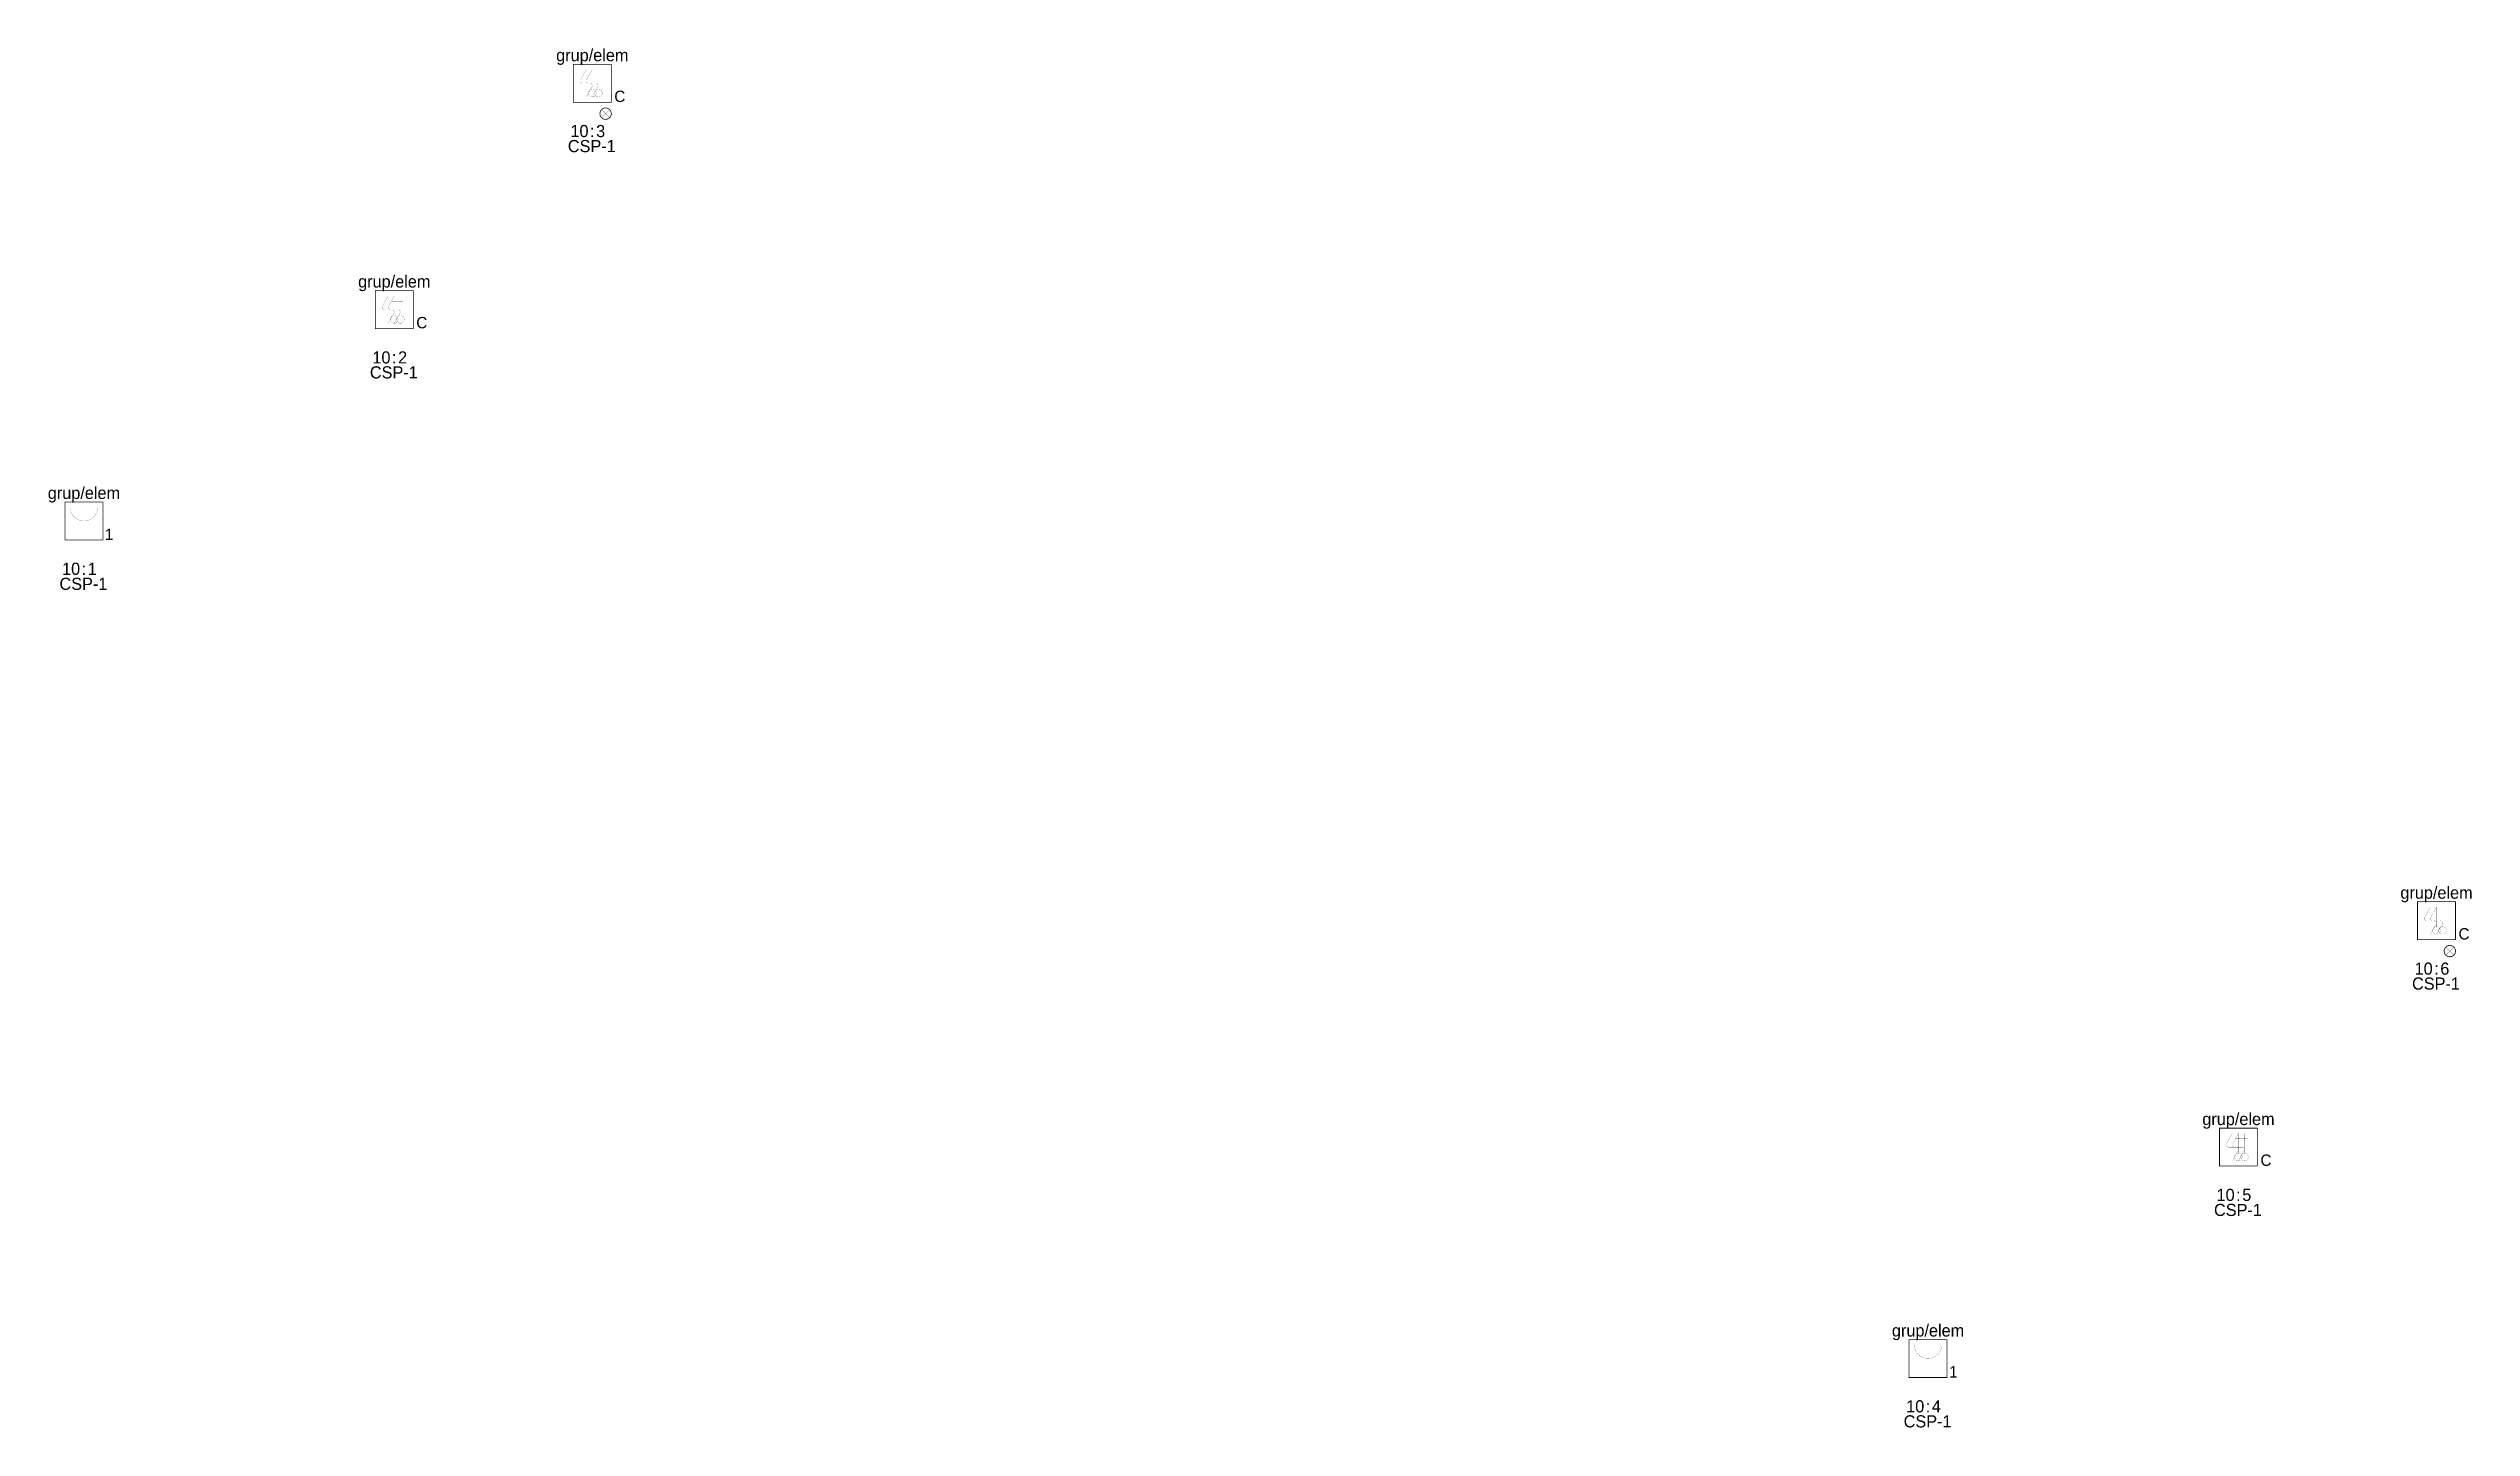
# Model space of a CAD drawing. Extents: x 3506 to 6696, y 71 to 1887.
import ezdxf
from ezdxf.enums import TextEntityAlignment as Align

# ---------------------------------------------------------------- set-up
doc = ezdxf.new("R2010")
doc.units = 0
doc.header["$MEASUREMENT"] = 0
doc.layers.get('0').update_dxf_attribs({"linetype": 'CONTINUOUS'})
for name, color, linetype in [('LOOP_10', 7, 'CONTINUOUS'), ('SCHSEC_ADRES_ELEMENT', 1, 'CONTINUOUS'), ('SCHSEC_ADRES_GRUPY', 6, 'CONTINUOUS'), ('SCHSEC_ADRES_WEJSCIA', 4, 'CONTINUOUS'), ('SCHSEC_CENTRALA', 3, 'CONTINUOUS'), ('SCHSEC_KOMENTARZ', 8, 'CONTINUOUS'), ('SCHSEC_OPISY', 9, 'CONTINUOUS')]:
    doc.layers.add(name, color=color, linetype=linetype)

# ---------------------------------------------------------------- blocks, each defined once
blk = doc.blocks.new('*U127')
at = {"layer": 'SCHSEC_ADRES_ELEMENT'}
blk.add_text(':', height=16, dxfattribs=at).set_placement((-3.1, -70.9))
blk = doc.blocks.new('*U128')
blk.add_text('1', height=15).set_placement((27.7, -25))
blk = doc.blocks.new('*U126')
at = {"const_width": 1}
blk.add_lwpolyline([(-25, -25), (-25, 25), (25, 25), (25, -25)], close=True, dxfattribs=at)
at = {"const_width": 0.2}
blk.add_lwpolyline([(-18, 18), (-18, 18, 0.414214), (0, 0), (0, 0), (0, -18), (0, 0), (0, 0, 0.414214), (18, 18), (18, 18)], format="xyb", dxfattribs=at)
for name in ['*U128', '*U127']:
    blk.add_blockref(name, (0, 0))
at = {"layer": 'SCHSEC_ADRES_ELEMENT', "flags": 8}
blk.add_attdef('PETLA', text='', height=16, dxfattribs=at).set_placement((-5, -62.9), align=Align.MIDDLE_RIGHT)
blk.add_attdef('ELEM', text='', height=16, dxfattribs=at).set_placement((5, -62.9), align=Align.MIDDLE_LEFT)
at = {"layer": 'SCHSEC_ADRES_GRUPY', "flags": 8}
blk.add_attdef('ADRES', text='', height=16, dxfattribs=at).set_placement((0, 29), align=Align.CENTER)
at = {"layer": 'SCHSEC_ADRES_WEJSCIA', "flags": 8}
blk.add_attdef('WEJ_1', text='', height=16, dxfattribs=at).set_placement((0, 29), align=Align.CENTER)
at = {"layer": 'SCHSEC_CENTRALA', "flags": 8}
blk.add_attdef('CSP', text='', height=16, dxfattribs=at).set_placement((-0.7, -90.7), align=Align.CENTER)
at = {"layer": 'SCHSEC_KOMENTARZ', "flags": 8}
blk.add_attdef('KOMENT', text='', height=10, dxfattribs=at).set_placement((30, 0), align=Align.MIDDLE_LEFT)
at = {"layer": 'SCHSEC_OPISY', "flags": 8}
for tag, p in [('OP_1', (-29, 17)), ('OP_2', (-29, 0)), ('OP_3', (-29, -17))]:
    blk.add_attdef(tag, text='', height=16, dxfattribs=at).set_placement(p, align=Align.MIDDLE_RIGHT)
blk = doc.blocks.new('*U133')
at = {"layer": 'SCHSEC_ADRES_ELEMENT'}
blk.add_text(':', height=16, dxfattribs=at).set_placement((-3.1, -70.9))
blk = doc.blocks.new('*U134')
blk.add_text('C', height=15).set_placement((29, -24.7))
blk = doc.blocks.new('*U132')
at = {"const_width": 1}
blk.add_lwpolyline([(-25, -25), (-25, 25), (25, 25), (25, -25)], close=True, dxfattribs=at)
at = {"const_width": 0.2}
for points in [[(-8, 18), (-15.5, 4.5, 0.572988), (-12.9, 0), (-3, 0, -0.572988), (-0.4, -4.5), (-8, -18)], [(0, 18), (-7.6, 4.5, 0.572988), (-5, 0), (5, 0, -0.572988), (7.6, -4.5), (0, -18)]]:
    blk.add_lwpolyline(points, format="xyb", dxfattribs=at)
for points in [[(0, -8), (0, 18), (0, 11), (-3.6, 11), (3.6, 11)], [(8, -8), (8, 18), (8, 11), (4.4, 11), (11.6, 11)]]:
    blk.add_lwpolyline(points, dxfattribs=at)
for points in [[(-5, -13), (-5, -13, -0.414214), (0, -8), (0, -8, -0.414214), (5, -13), (5, -13, -0.414214), (0, -18), (0, -18, -0.414214)], [(3, -13), (3, -13, -0.414214), (8, -8), (8, -8, -0.414214), (13, -13), (13, -13, -0.414214), (8, -18), (8, -18, -0.414214)]]:
    blk.add_lwpolyline(points, format="xyb", close=True, dxfattribs=at)
for name in ['*U134', '*U133']:
    blk.add_blockref(name, (0, 0))
at = {"layer": 'SCHSEC_ADRES_ELEMENT', "flags": 8}
blk.add_attdef('PETLA', text='', height=16, dxfattribs=at).set_placement((-5, -62.9), align=Align.MIDDLE_RIGHT)
blk.add_attdef('ELEM', text='', height=16, dxfattribs=at).set_placement((5, -62.9), align=Align.MIDDLE_LEFT)
at = {"layer": 'SCHSEC_ADRES_GRUPY', "flags": 8}
blk.add_attdef('ADRES', text='', height=16, dxfattribs=at).set_placement((0, 29), align=Align.CENTER)
at = {"layer": 'SCHSEC_CENTRALA', "flags": 8}
blk.add_attdef('CSP', text='', height=16, dxfattribs=at).set_placement((-0.7, -90.7), align=Align.CENTER)
at = {"layer": 'SCHSEC_KOMENTARZ', "flags": 8}
blk.add_attdef('KOMENT', text='', height=10, dxfattribs=at).set_placement((30, 0), align=Align.MIDDLE_LEFT)
at = {"layer": 'SCHSEC_OPISY', "flags": 8}
for tag, p in [('OP_1', (-29, 17)), ('OP_2', (-29, 0)), ('OP_3', (-29, -17))]:
    blk.add_attdef(tag, text='', height=16, dxfattribs=at).set_placement(p, align=Align.MIDDLE_RIGHT)
blk = doc.blocks.new('*U112')
at = {"layer": 'SCHSEC_ADRES_ELEMENT'}
blk.add_text(':', height=16, dxfattribs=at).set_placement((-3.1, -70.9))
blk = doc.blocks.new('*U113')
blk.add_text('C', height=15).set_placement((29, -24.7))
blk = doc.blocks.new('*U111')
at = {"const_width": 1}
blk.add_lwpolyline([(-25, -25), (-25, 25), (25, 25), (25, -25)], close=True, dxfattribs=at)
at = {"const_width": 0.2}
for points in [[(-8, 18), (-15.5, 4.5, 0.572988), (-12.9, 0), (-3, 0, -0.572988), (-0.4, -4.5), (-8, -18)], [(0, 18), (-7.6, 4.5, 0.572988), (-5, 0), (5, 0, -0.572988), (7.6, -4.5), (0, -18)]]:
    blk.add_lwpolyline(points, format="xyb", dxfattribs=at)
for points in [[(0, -8), (0, 18), (0, 11), (-3.6, 11), (3.6, 11)], [(8, -8), (8, 18), (8, 11), (4.4, 11), (11.6, 11)], [(12.2, -45.3), (22.8, -34.7), (17.5, -40), (12.2, -34.7), (22.8, -45.3)]]:
    blk.add_lwpolyline(points, dxfattribs=at)
for points, const_width in [([(-5, -13), (-5, -13, -0.414214), (0, -8), (0, -8, -0.414214), (5, -13), (5, -13, -0.414214), (0, -18), (0, -18, -0.414214)], 0.2), ([(3, -13), (3, -13, -0.414214), (8, -8), (8, -8, -0.414214), (13, -13), (13, -13, -0.414214), (8, -18), (8, -18, -0.414214)], 0.2), ([(17.5, -32.5), (17.5, -32.5, -0.414214), (25, -40), (25, -40, -0.414214), (17.5, -47.5), (17.5, -47.5, -0.414214), (10, -40), (10, -40, -0.414214)], 1)]:
    blk.add_lwpolyline(points, format="xyb", close=True, dxfattribs=dict(const_width=const_width))
for name in ['*U113', '*U112']:
    blk.add_blockref(name, (0, 0))
at = {"layer": 'SCHSEC_ADRES_ELEMENT', "flags": 8}
blk.add_attdef('PETLA', text='', height=16, dxfattribs=at).set_placement((-5, -62.9), align=Align.MIDDLE_RIGHT)
blk.add_attdef('ELEM', text='', height=16, dxfattribs=at).set_placement((5, -62.9), align=Align.MIDDLE_LEFT)
at = {"layer": 'SCHSEC_ADRES_GRUPY', "flags": 8}
blk.add_attdef('ADRES', text='', height=16, dxfattribs=at).set_placement((0, 29), align=Align.CENTER)
at = {"layer": 'SCHSEC_CENTRALA', "flags": 8}
blk.add_attdef('CSP', text='', height=16, dxfattribs=at).set_placement((-0.7, -90.7), align=Align.CENTER)
at = {"layer": 'SCHSEC_KOMENTARZ', "flags": 8}
blk.add_attdef('KOMENT', text='', height=10, dxfattribs=at).set_placement((30, 0), align=Align.MIDDLE_LEFT)
at = {"layer": 'SCHSEC_OPISY', "flags": 8}
for tag, p in [('OP_1', (-29, 17)), ('OP_2', (-29, 0)), ('OP_3', (-29, -17))]:
    blk.add_attdef(tag, text='', height=16, dxfattribs=at).set_placement(p, align=Align.MIDDLE_RIGHT)

msp = doc.modelspace()

# ---------------------------------------------------------------- block references
at = {"layer": 'LOOP_10'}
ref = msp.add_blockref('*U111', (4222.3, 1840.8), dxfattribs=at)
ref.add_attrib('PETLA', '10', dxfattribs={"layer": 'SCHSEC_ADRES_ELEMENT', "height": 16}).set_placement((4217.3, 1777.9), align=Align.MIDDLE_RIGHT)
ref.add_attrib('ELEM', '3', dxfattribs={"layer": 'SCHSEC_ADRES_ELEMENT', "height": 16}).set_placement((4227.3, 1777.9), align=Align.MIDDLE_LEFT)
ref.add_attrib('ADRES', 'grup/elem', dxfattribs={"layer": 'SCHSEC_ADRES_GRUPY', "height": 16}).set_placement((4222.3, 1869.8), align=Align.CENTER)
ref.add_attrib('CSP', 'CSP-1', dxfattribs={"layer": 'SCHSEC_CENTRALA', "height": 16}).set_placement((4221.6, 1750.1), align=Align.CENTER)
ref = msp.add_blockref('*U132', (3961.6, 1542.8), dxfattribs=at)
ref.add_attrib('PETLA', '10', dxfattribs={"layer": 'SCHSEC_ADRES_ELEMENT', "height": 16}).set_placement((3956.6, 1479.8), align=Align.MIDDLE_RIGHT)
ref.add_attrib('ELEM', '2', dxfattribs={"layer": 'SCHSEC_ADRES_ELEMENT', "height": 16}).set_placement((3966.6, 1479.8), align=Align.MIDDLE_LEFT)
ref.add_attrib('ADRES', 'grup/elem', dxfattribs={"layer": 'SCHSEC_ADRES_GRUPY', "height": 16}).set_placement((3961.6, 1571.8), align=Align.CENTER)
ref.add_attrib('CSP', 'CSP-1', dxfattribs={"layer": 'SCHSEC_CENTRALA', "height": 16}).set_placement((3961, 1452.1), align=Align.CENTER)
ref = msp.add_blockref('*U126', (3553.1, 1264.4), dxfattribs=at)
ref.add_attrib('PETLA', '10', dxfattribs={"layer": 'SCHSEC_ADRES_ELEMENT', "height": 16}).set_placement((3548.1, 1201.5), align=Align.MIDDLE_RIGHT)
ref.add_attrib('ELEM', '1', dxfattribs={"layer": 'SCHSEC_ADRES_ELEMENT', "height": 16}).set_placement((3558.1, 1201.5), align=Align.MIDDLE_LEFT)
ref.add_attrib('ADRES', 'grup/elem', dxfattribs={"layer": 'SCHSEC_ADRES_GRUPY', "height": 16}).set_placement((3553.1, 1293.4), align=Align.CENTER)
ref.add_attrib('CSP', 'CSP-1', dxfattribs={"layer": 'SCHSEC_CENTRALA', "height": 16}).set_placement((3552.4, 1173.7), align=Align.CENTER)
ref = msp.add_blockref('*U111', (6649.9, 738), dxfattribs=at)
ref.add_attrib('PETLA', '10', dxfattribs={"layer": 'SCHSEC_ADRES_ELEMENT', "height": 16}).set_placement((6644.9, 675), align=Align.MIDDLE_RIGHT)
ref.add_attrib('ELEM', '6', dxfattribs={"layer": 'SCHSEC_ADRES_ELEMENT', "height": 16}).set_placement((6654.9, 675), align=Align.MIDDLE_LEFT)
ref.add_attrib('ADRES', 'grup/elem', dxfattribs={"layer": 'SCHSEC_ADRES_GRUPY', "height": 16}).set_placement((6649.9, 767), align=Align.CENTER)
ref.add_attrib('CSP', 'CSP-1', dxfattribs={"layer": 'SCHSEC_CENTRALA', "height": 16}).set_placement((6649.2, 647.3), align=Align.CENTER)
ref = msp.add_blockref('*U132', (6389.2, 439.9), dxfattribs=at)
ref.add_attrib('PETLA', '10', dxfattribs={"layer": 'SCHSEC_ADRES_ELEMENT', "height": 16}).set_placement((6384.2, 377), align=Align.MIDDLE_RIGHT)
ref.add_attrib('ELEM', '5', dxfattribs={"layer": 'SCHSEC_ADRES_ELEMENT', "height": 16}).set_placement((6394.2, 377), align=Align.MIDDLE_LEFT)
ref.add_attrib('ADRES', 'grup/elem', dxfattribs={"layer": 'SCHSEC_ADRES_GRUPY', "height": 16}).set_placement((6389.2, 468.9), align=Align.CENTER)
ref.add_attrib('CSP', 'CSP-1', dxfattribs={"layer": 'SCHSEC_CENTRALA', "height": 16}).set_placement((6388.5, 349.2), align=Align.CENTER)
ref = msp.add_blockref('*U126', (5980.6, 161.5), dxfattribs=at)
ref.add_attrib('PETLA', '10', dxfattribs={"layer": 'SCHSEC_ADRES_ELEMENT', "height": 16}).set_placement((5975.6, 98.6), align=Align.MIDDLE_RIGHT)
ref.add_attrib('ELEM', '4', dxfattribs={"layer": 'SCHSEC_ADRES_ELEMENT', "height": 16}).set_placement((5985.6, 98.6), align=Align.MIDDLE_LEFT)
ref.add_attrib('ADRES', 'grup/elem', dxfattribs={"layer": 'SCHSEC_ADRES_GRUPY', "height": 16}).set_placement((5980.6, 190.5), align=Align.CENTER)
ref.add_attrib('CSP', 'CSP-1', dxfattribs={"layer": 'SCHSEC_CENTRALA', "height": 16}).set_placement((5980, 70.8), align=Align.CENTER)

doc.saveas('drawing.dxf')
